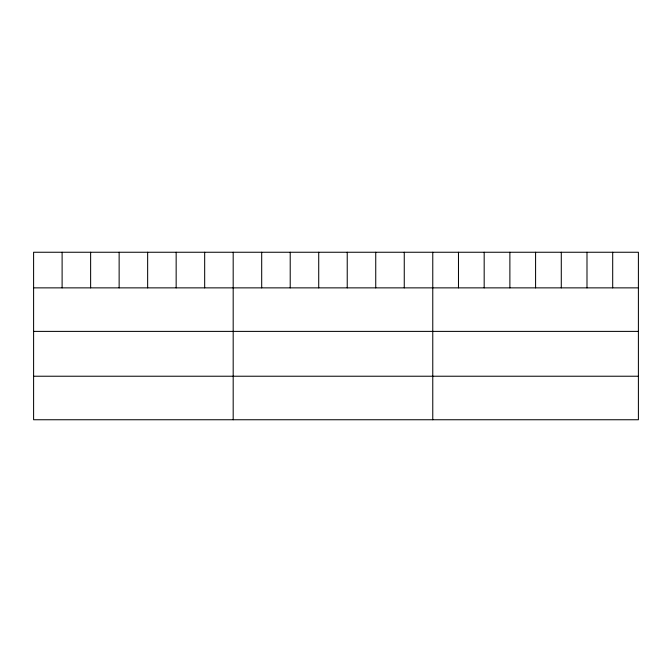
<?xml version="1.0" encoding="UTF-8"?>
<svg xmlns="http://www.w3.org/2000/svg" width="672" height="672" viewBox="0 0 672 672"><rect width="100%" height="100%" fill="white"/><g stroke="black" fill="none" stroke-linecap="round" stroke-linejoin="round"><path stroke-width="1.01" d="M638.4 287.868L638.4 419.748L33.6 419.748L33.6 252.252L638.4 252.252L638.4 287.868L33.6 287.868M33.6 331.388L638.4 331.388M33.6 376.228L638.4 376.228M612.696 252.252L612.696 287.868M586.992 252.252L586.992 287.868M561.288 252.252L561.288 287.868M535.584 252.252L535.584 287.868M509.88 252.252L509.88 287.868M484.176 252.252L484.176 287.868M458.472 252.252L458.472 287.868M432.768 252.252L432.768 419.748M404.258 252.252L404.258 287.868M375.74 252.252L375.74 287.868M347.231 252.252L347.231 287.868M318.721 252.252L318.721 287.868M290.212 252.252L290.212 287.868M261.694 252.252L261.694 287.868M233.184 252.252L233.184 419.748M204.674 252.252L204.674 287.868M176.156 252.252L176.156 287.868M147.647 252.252L147.647 287.868M119.137 252.252L119.137 287.868M90.628 252.252L90.628 287.868M62.11 252.252L62.11 287.868"/></g></svg>
